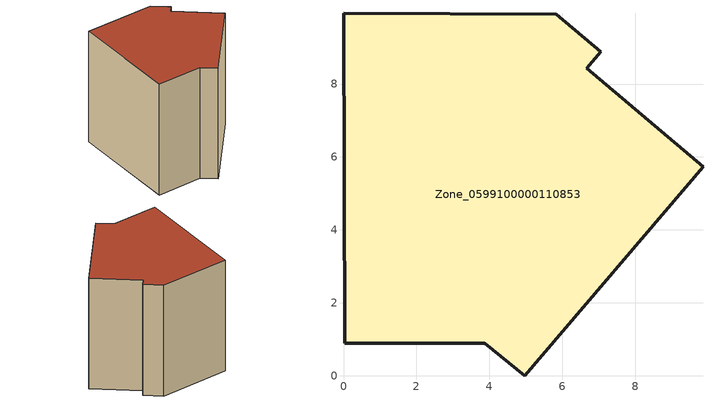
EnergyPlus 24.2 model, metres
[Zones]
Zone_0599100000110853
 floor ground (C_G): 5.84,9.92 7.06,8.89 6.67,8.43 9.86,5.73 4.97,0 3.88,0.89 0.04,0.89 0,9.94 z0
 wall outside (C_F): 7.06,8.89 5.84,9.92 0,9.94 0.04,0.89 3.88,0.89 4.97,0 9.86,5.73 6.67,8.43 7.06,8.89 z0:10.16
 roof outside (C_R): 5.84,9.92 0,9.94 0.04,0.89 3.88,0.89 4.97,0 9.86,5.73 6.67,8.43 7.06,8.89 z10.16
[BUILDING]
Pand.0599100000110853: North Axis=0; Terrain=City; Loads Convergence Tolerance Value=0.04; Temperature Convergence Tolerance Value=0.4; Solar Distribution=FullExterior; Maximum Number of Warmup Days=25; Minimum Number of Warmup Days=1
[Site:Location]
Rotterdam.The.Hague.AP_ZH_NLD Design_Conditions: Latitude=51.96; Longitude=4.45; Time Zone=1; Elevation=-4.5
[SITE:GROUNDTEMPERATURE:BUILDINGSURFACE]
18, 18, 18, 18, 18, 18, 18, 18, 18, 18, 18, 18
[MATERIAL] Thermal Absorptance=0.9; Solar Absorptance=0.7; Visible Absorptance=0.7
Name | Roughness | Thickness | Conductivity | Density | Specific Heat
G.TI.1946 | MediumSmooth | 0.15 | 1 | 540 | 1210
F.TI.1946 | Rough | 0.3 | 0.857143 | 1920 | 840
R.TI.1946 | MediumRough | 0.2 | 0.1 | 1500 | 1000
[CONSTRUCTION]
C_G: G.TI.1946
C_F: F.TI.1946
C_R: R.TI.1946
[ZONE]
Zone_0599100000110853: Type=1; Multiplier=1; Ceiling Height=Autocalculate; Volume=Autocalculate; Floor Area=autocalculate; Part of Total Floor Area=Yes
[ZONEINFILTRATION:DESIGNFLOWRATE]
Infil_Zone_0599100000110853: Zone or ZoneList or Space or SpaceList=Zone_0599100000110853; Schedule=AlwaysOn; Design Flow Rate Calculation Method=Flow/Area; Flow Rate per Floor Area=0.003; Constant Term Coefficient=1; Temperature Term Coefficient=0; Velocity Term Coefficient=0; Velocity Squared Term Coefficient=0
[HVACTEMPLATE:ZONE:IDEALLOADSAIRSYSTEM]
Zone_0599100000110853: Maximum Heating Supply Air Temperature=50; Minimum Cooling Supply Air Temperature=13; Maximum Heating Supply Air Humidity Ratio=0.0156; Minimum Cooling Supply Air Humidity Ratio=0.0077; Heating Limit=NoLimit; Cooling Limit=NoLimit; Dehumidification Control Type=ConstantSensibleHeatRatio; Cooling Sensible Heat Ratio=0.7; Dehumidification Setpoint=60; Humidification Control Type=None; Humidification Setpoint=30; Outdoor Air Method=None; Outdoor Air Flow Rate per Person=0.00944; Outdoor Air Flow Rate per Zone Floor Area=0; Outdoor Air Flow Rate per Zone=0; Demand Controlled Ventilation Type=None; Outdoor Air Economizer Type=NoEconomizer; Heat Recovery Type=None; Sensible Heat Recovery Effectiveness=0.7; Latent Heat Recovery Effectiveness=0.65
[ZONECONTROL:THERMOSTAT]
ThermostatControl_Zone_0599100000110853: Zone or ZoneList=Zone_0599100000110853; Control Type Schedule=DualSetpointControlType; Control 1=Thermostat_Zone_0599100000110853; Temperature Difference Between Cutout And Setpoint=0
[THERMOSTATSETPOINT:DUALSETPOINT]
Thermostat_Zone_0599100000110853: Heating Setpoint Temperature Schedule=HeatingSetpoint_Zone_0599100000110853; Cooling Setpoint Temperature Schedule=CoolingSetpoint_Zone_0599100000110853
[SCHEDULE:COMPACT]
HeatingSetpoint_Zone_0599100000110853: Through: 12/31, For: AllDays, Until: 24:00, 21
CoolingSetpoint_Zone_0599100000110853: Through: 12/31, For: AllDays, Until: 24:00, 24
DualSetpointControlType: Through: 12/31, For: AllDays, Until: 24:00, 4
AlwaysOn: Through: 12/31, For: AllDays, Until: 24:00, 1
